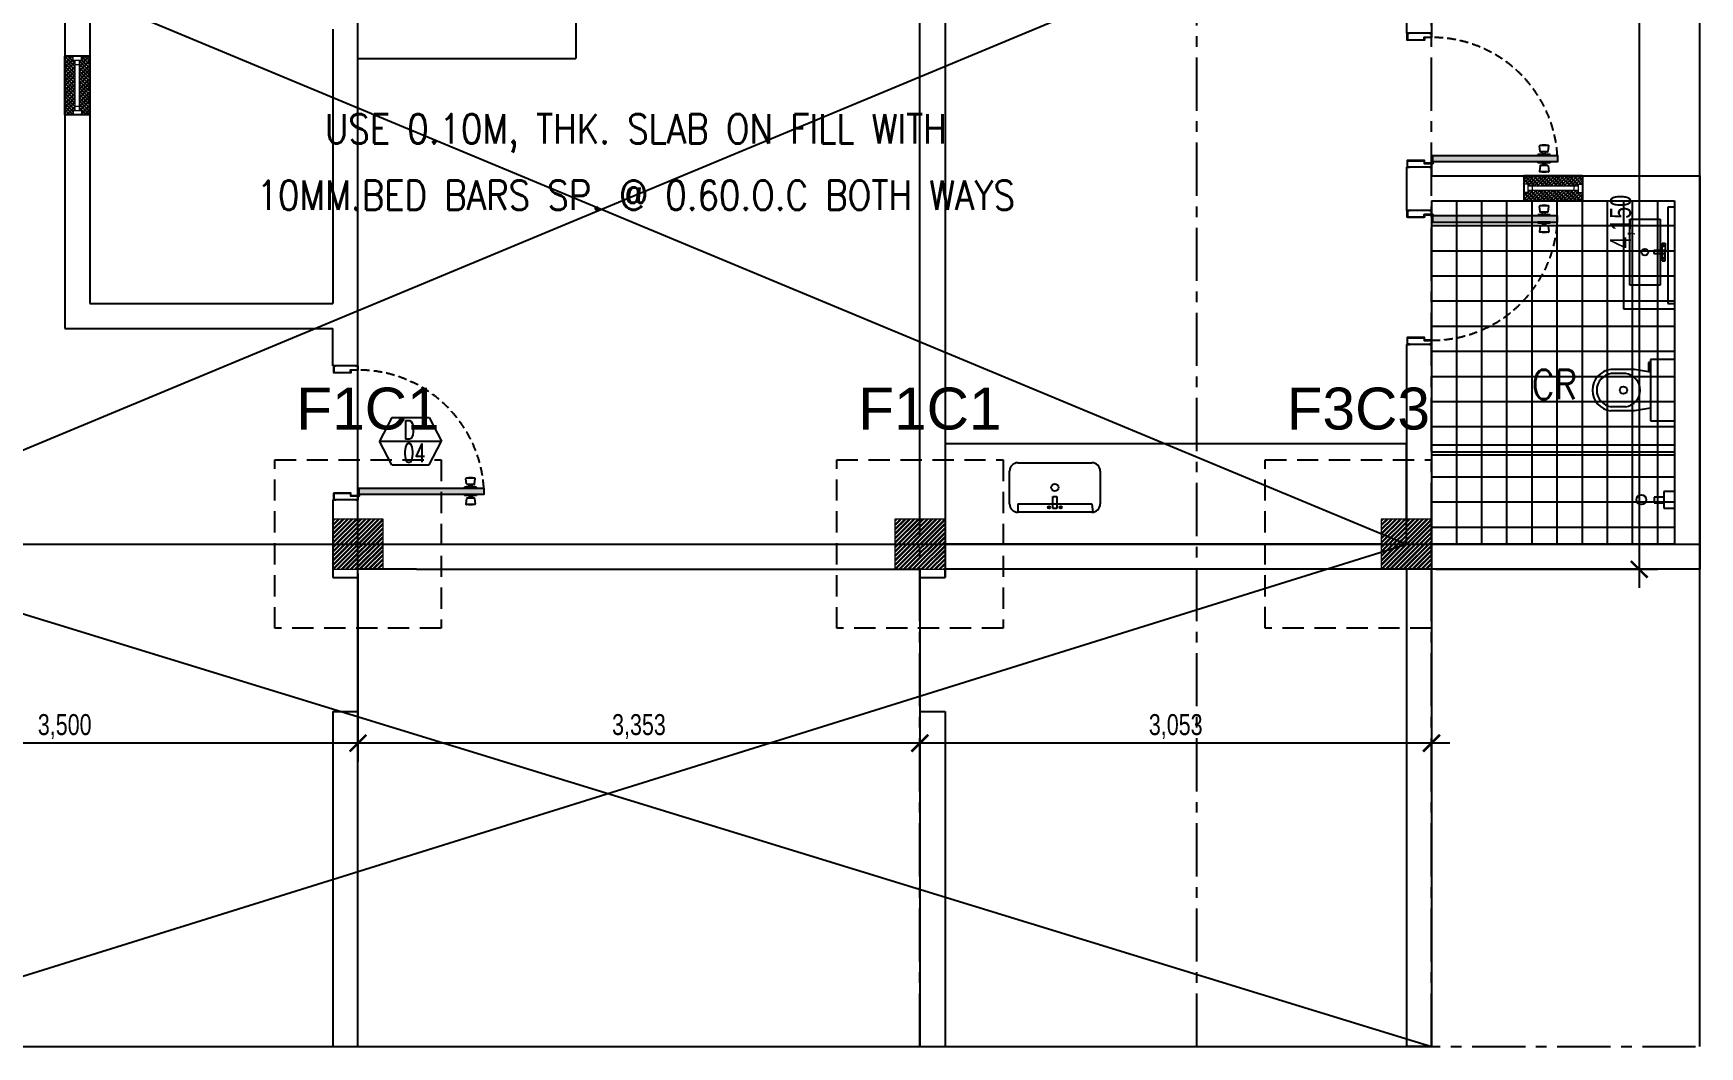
# Model space of a CAD drawing. Header units: millimetres. Extents: x -248340 to 456025, y 261499 to 1049645.
# Drawn here: x 56616 to 66560, y 375857 to 381907 of the extents above; entities that cross this region are included whole.
import ezdxf
from ezdxf.enums import TextEntityAlignment as Align

# ---------------------------------------------------------------- set-up
doc = ezdxf.new("R2010")
doc.units = ezdxf.units.MM
doc.header["$LTSCALE"] = 8
doc.header["$MEASUREMENT"] = 0
for name, pattern in [('CENTER', [50.8, 31.75, -6.35, 6.35, -6.35]), ('CONTINOUS', [0]), ('DASHED', [19.05, 12.7, -6.35]), ('DASHED2', [0.375, 0.25, -0.125]), ('HIDDEN', [9.525, 6.35, -3.175])]:
    doc.linetypes.add(name, pattern=pattern)
doc.layers.get('0').update_dxf_attribs({"linetype": 'CONTINUOUS'})
doc.layers.get('DEFPOINTS').update_dxf_attribs({"color": 8, "linetype": 'CONTINUOUS'})
for name, color, linetype, lineweight in [('A-ANNO-DIMS', 211, 'CONTINUOUS', 9), ('A-GLAZ', 151, 'CONTINUOUS', 18), ('DIM', 2, 'CONTINUOUS', 25)]:
    doc.layers.add(name, color=color, linetype=linetype, lineweight=lineweight)
for name, color, linetype in [('ar_furniture', 6, 'CONTINOUS'), ('ar_grid', 10, 'CENTER'), ('ar_wall', 7, 'CONTINOUS'), ('TEXT', 2, 'CONTINUOUS')]:
    doc.layers.add(name, color=color, linetype=linetype)
doc.styles.add('ARIAL', font='arial.ttf')
doc.styles.add('EN-SCL-DIM', font='swisscl.ttf')
doc.styles.add('ROMANS', font='ROMANS', dxfattribs={"width": 0.8, "bigfont": 'BIGFONT'})
doc.styles.get("Standard").update_dxf_attribs({"font": 'txt.shx', "width": 0.7, "bigfont": 'extfont.shx'})

# ---------------------------------------------------------------- blocks, each defined once
blk = doc.blocks.new('_ArchTick')
at = {"color": 0, "linetype": 'ByBlock', "const_width": 0.15}
blk.add_lwpolyline([(-0.5, -0.5), (0.5, 0.5)], dxfattribs=at)
blk = doc.blocks.new('SSS')
at = {"true_color": 0x939598}
h = blk.add_hatch(color=252, dxfattribs=at)
h.paths.add_polyline_path([(144783.5, -109019.6), (144771.8, -109019.6), (144771.8, -108981.2), (144871.3, -108981.2), (144871.3, -108997.3), (144914.2, -108997.3), (144914.2, -109019.6), (144902.5, -109019.6), (144902.5, -109020.8), (144915.4, -109020.8), (144915.4, -108996.1), (144872.5, -108996.1), (144872.5, -108980), (144770.6, -108980), (144770.6, -109020.8), (144783.5, -109020.8)])
h.paths.add_polyline_path([(144783.5, -108222), (144771.8, -108222), (144771.8, -108260.4), (144871.3, -108260.4), (144871.3, -108244.3), (144914.2, -108244.3), (144914.2, -108222), (144902.5, -108222), (144902.5, -108220.8), (144915.4, -108220.8), (144915.4, -108245.4), (144872.5, -108245.4), (144872.5, -108261.5), (144770.6, -108261.5), (144770.6, -108220.8), (144783.5, -108220.8)])
for points in [[(144921.3, -108950.5), (145666.6, -108950.5), (145666.6, -108988.1), (144921.3, -108988.1)], [(144921.3, -109348.3), (145666.6, -109348.3), (145666.6, -109310.8), (144921.3, -109310.8)], [(138514.9, -110936.1), (139260.2, -110936.1), (139260.2, -110973.6), (138514.9, -110973.6)]]:
    blk.add_hatch(color=252, dxfattribs=at).paths.add_polyline_path(points)
h = blk.add_hatch(color=252, dxfattribs=at)
h.paths.add_polyline_path([(144783.5, -109279.3), (144771.8, -109279.3), (144771.8, -109317.7), (144871.3, -109317.7), (144871.3, -109301.6), (144914.2, -109301.6), (144914.2, -109279.3), (144902.5, -109279.3), (144902.5, -109278.1), (144915.4, -109278.1), (144915.4, -109302.8), (144872.5, -109302.8), (144872.5, -109318.8), (144770.6, -109318.8), (144770.6, -109278.1), (144783.5, -109278.1)])
h.paths.add_polyline_path([(144783.5, -110076.9), (144771.8, -110076.9), (144771.8, -110038.5), (144871.3, -110038.5), (144871.3, -110054.6), (144914.2, -110054.6), (144914.2, -110076.9), (144902.5, -110076.9), (144902.5, -110078.1), (144915.4, -110078.1), (144915.4, -110053.4), (144872.5, -110053.4), (144872.5, -110037.3), (144770.6, -110037.3), (144770.6, -110078.1), (144783.5, -110078.1)])
h = blk.add_hatch(color=252, dxfattribs=at)
h.paths.add_polyline_path([(138377.1, -111005.2), (138365.4, -111005.2), (138365.4, -110966.8), (138464.9, -110966.8), (138464.9, -110982.9), (138507.8, -110982.9), (138507.8, -111005.2), (138496.1, -111005.2), (138496.1, -111006.3), (138509, -111006.3), (138509, -110981.7), (138466.1, -110981.7), (138466.1, -110965.6), (138364.2, -110965.6), (138364.2, -111006.3), (138377.1, -111006.3)])
h.paths.add_polyline_path([(138377.1, -110207.5), (138365.4, -110207.5), (138365.4, -110245.9), (138464.9, -110245.9), (138464.9, -110229.8), (138507.8, -110229.8), (138507.8, -110207.5), (138496.1, -110207.5), (138496.1, -110206.3), (138509, -110206.3), (138509, -110231), (138466.1, -110231), (138466.1, -110247.1), (138364.2, -110247.1), (138364.2, -110206.3), (138377.1, -110206.3)])
at = {"layer": 'A-ANNO-DIMS', "ltscale": 1.25, "true_color": 0x939598}
h = blk.add_hatch(dxfattribs=at)
h.set_pattern_fill('ANSI32', color=252, scale=50)
h.set_pattern_definition([(45, (87838.863, 238863.806), (-13.2582521, 13.2582521), []), (45, (87847.702, 238863.806), (-13.2582521, 13.2582521), [])])
h.paths.add_polyline_path([(138359, -111420.6), (138659, -111420.6), (138659, -111120.6), (138359, -111120.6)])
h = blk.add_hatch(dxfattribs=at)
h.set_pattern_fill('ANSI32', color=252, scale=50)
h.set_pattern_definition([(45, (91192.063, 238863.806), (-13.2582521, 13.2582521), []), (45, (91200.902, 238863.806), (-13.2582521, 13.2582521), [])])
h.paths.add_polyline_path([(141712.2, -111420.6), (142012.2, -111420.6), (142012.2, -111120.6), (141712.2, -111120.6)])
h = blk.add_hatch(dxfattribs=at)
h.set_pattern_fill('ANSI32', color=252, scale=50)
h.set_pattern_definition([(45, (94095.263, 238863.95), (-13.2582521, 13.2582521), []), (45, (94104.102, 238863.95), (-13.2582521, 13.2582521), [])])
h.paths.add_polyline_path([(144615.4, -111420.5), (144915.4, -111420.5), (144915.4, -111120.5), (144615.4, -111120.5)])
at = {"layer": 'ar_wall', "ltscale": 1.25, "true_color": 0x939598}
h = blk.add_hatch(dxfattribs=at)
h.set_pattern_fill('ANSI33', color=252, scale=75)
h.set_pattern_definition([(45, (79725.857, 276971.84), (-13.25825215, 13.25825215), []), (45, (79739.116, 276971.84), (-13.25825215, 13.25825215), [9.375, -4.6875])])
h.paths.add_polyline_path([(136821.5, -108388.6), (136819, -108388.6), (136819, -108385.5), (136816, -108385.5), (136816, -108383.1), (136809, -108383.1), (136809, -108358.1), (136784, -108358.1), (136759, -108358.1), (136759, -108707.9), (136809, -108707.9), (136809, -108682.9), (136816, -108682.9), (136816, -108680.4), (136819, -108680.4), (136819, -108677.3), (136821.5, -108677.3)])
h.paths.add_polyline_path([(136909, -108358.1), (136859, -108358.1), (136859, -108383.1), (136852, -108383.1), (136852, -108385.5), (136849, -108385.5), (136849, -108388.6), (136846.5, -108388.6), (136846.5, -108677.3), (136849, -108677.3), (136849, -108680.4), (136852, -108680.4), (136852, -108682.9), (136859, -108682.9), (136859, -108707.9), (136909, -108707.9)])
h = blk.add_hatch(dxfattribs=at)
h.set_pattern_fill('ANSI33', color=252, scale=75, angle=90)
h.set_pattern_definition([(135, (-239864.394, -166253.93), (-13.25825215, -13.25825215), []), (135, (-239864.394, -166240.672), (-13.25825215, -13.25825215), [9.375, -4.6875])])
h.paths.add_polyline_path([(145496, -109158.3), (145496, -109160.8), (145493, -109160.8), (145493, -109163.8), (145490.5, -109163.8), (145490.5, -109170.8), (145465.5, -109170.8), (145465.5, -109195.8), (145465.5, -109220.8), (145815.3, -109220.8), (145815.3, -109170.8), (145790.3, -109170.8), (145790.3, -109163.8), (145787.8, -109163.8), (145787.8, -109160.8), (145784.8, -109160.8), (145784.8, -109158.3)])
h.paths.add_polyline_path([(145465.5, -109070.8), (145465.5, -109120.8), (145490.5, -109120.8), (145490.5, -109127.8), (145493, -109127.8), (145493, -109130.8), (145496, -109130.8), (145496, -109133.3), (145784.8, -109133.3), (145784.8, -109130.8), (145787.8, -109130.8), (145787.8, -109127.8), (145790.3, -109127.8), (145790.3, -109120.8), (145815.3, -109120.8), (145815.3, -109070.8)])
at = {"color": 252, "ltscale": 1.25, "true_color": 0x939598}
for p, q in [((146515.4, -114270.6), (146515.4, -94352.5)), ((138509, -114270.6), (138509, -94932.4)), ((144765.4, -103420.6), (144765.4, -108220.8)), ((136759, -107120.6), (136759, -109983.3)), ((136909, -107270.6), (136909, -109833.3)), ((139809, -108120.6), (139809, -108370.6)), ((138359, -108196), (138359, -109833.3)), ((144915.4, -108220.8), (144765.4, -108220.8)), ((138509, -108370.6), (139809, -108370.6)), ((138509, -110206.3), (138509, -108370.6)), ((144765.4, -109020.8), (144765.4, -109278.1)), ((144915.4, -109020.8), (144765.4, -109020.8)), ((144915.4, -108995), (144915.4, -109070.8)), ((144915.4, -109070.8), (144915.4, -109020.8)), ((144915.4, -109070.8), (146515.4, -109070.8)), ((146515.4, -109070.8), (146515.4, -111420.8)), ((144915.4, -109278.1), (144765.4, -109278.1)), ((144915.4, -109220.8), (144915.4, -109303.8)), ((144915.4, -109220.8), (146365.4, -109220.8)), ((146061.4, -109220.8), (146061.4, -109866.5)), ((146365.4, -109257.8), (146326.3, -109257.8)), ((146326.3, -109257.8), (146326.3, -109834.5)), ((146365.4, -109220.8), (146365.4, -111270.6)), ((144915.4, -109303.8), (144915.4, -110078.1)), ((146097.7, -109330.5), (146279.3, -109330.5)), ((146097.7, -109723.4), (146097.7, -109330.5)), ((146279.3, -109330.5), (146279.3, -109723.4)), ((146292, -109517.8), (146292, -109474.1)), ((146292, -109474.1), (146308.9, -109474.1)), ((146308.9, -109474.1), (146308.9, -109526.9)), ((146308.9, -109517.8), (146242.3, -109517.8)), ((146242.3, -109517.8), (146242.3, -109535.4)), ((146242.3, -109535.4), (146308.9, -109535.4)), ((146292, -109526.9), (146292, -109579.8)), ((146308.9, -109535.4), (146308.9, -109526.9)), ((146308.9, -109579.8), (146308.9, -109526.9)), ((146292, -109579.8), (146308.9, -109579.8)), ((146279.3, -109723.4), (146097.7, -109723.4)), ((136909, -109833.3), (138359, -109833.3)), ((146061.4, -109866.5), (146365.4, -109866.5)), ((146326.3, -109834.5), (146365.4, -109834.5)), ((136759, -109983.3), (138359, -109983.3)), ((138359, -110206.3), (138359, -109983.3)), ((144915.4, -110078.1), (144765.4, -110078.1)), ((146365.4, -110168.1), (146221.5, -110168.1)), ((146221.5, -110168.1), (146221.5, -110534.5)), ((138509, -110206.3), (138359, -110206.3)), ((146126, -110227.2), (145985.7, -110227.2)), ((146074.1, -110252.2), (145985.7, -110252.2)), ((146221.5, -110243.5), (146126, -110227.2)), ((146221.5, -110186.3), (146209.1, -110186.3)), ((146209.1, -110186.3), (146209.1, -110233.1)), ((146209.1, -110233.1), (146221.5, -110233.1)), ((146074.1, -110450.4), (145985.7, -110450.4)), ((146221.5, -110459.1), (146126, -110475.4)), ((146126, -110475.4), (145985.7, -110475.4)), ((146221.5, -110534.5), (146365.4, -110534.5)), ((146365.4, -110679.4), (144915.4, -110679.4)), ((144915.4, -110737), (146365.4, -110737)), ((146365.4, -110955.5), (146302.1, -110955.5)), ((146302.1, -110955.5), (146302.1, -111054.9)), ((138359, -111006.3), (138359, -111470.6)), ((138509, -111006.3), (138359, -111006.3)), ((146302.1, -110990.5), (146243.1, -110990.5)), ((146243.1, -110990.5), (146243.1, -111023.6)), ((146243.1, -111023.6), (146302.1, -111023.6)), ((146302.1, -111054.9), (146365.4, -111054.9)), ((146515.4, -111120.6), (146515.4, -111120.6)), ((133324.4, -111270.6), (146515.4, -111270.6)), ((135159, -114270.6), (144765.4, -111270.5)), ((135159, -111270.6), (144915.4, -114270.6)), ((138659, -111270.6), (138859, -111270.6)), ((138859, -111270.6), (141712.2, -111270.6)), ((146365.4, -111270.8), (144915.4, -111270.6)), ((138359, -111420.6), (138359, -111470.6)), ((138509, -111470.6), (138509, -111420.6)), ((138859, -111420.6), (138509, -111420.6)), ((138859, -111420.6), (141862.2, -111420.6)), ((146515.4, -111420.8), (144915.4, -111420.6)), ((138359, -111470.6), (138509, -111470.6)), ((135159, -114270.6), (144765.4, -114270.6))]:
    blk.add_line(p, q, dxfattribs=at)
at = {"color": 252, "true_color": 0x939598}
for p, q in [((145623.7, -108944.3), (145550.6, -108944.3)), ((145550.6, -108950.5), (145550.6, -108944.3)), ((145623.7, -108950.5), (145550.6, -108950.5)), ((145563.3, -108925.8), (145559, -108894.7)), ((145612.2, -108891), (145562.1, -108891)), ((145607.8, -108928.6), (145566.5, -108928.6)), ((145575.5, -108891), (145575.5, -108888.8)), ((145598.8, -108888.8), (145575.5, -108888.8)), ((145576.9, -108939.8), (145597.4, -108939.8)), ((145578.3, -108939.8), (145578.3, -108928.6)), ((145596, -108939.8), (145596, -108928.6)), ((145598.8, -108891), (145598.8, -108888.8)), ((145611, -108925.8), (145615.4, -108894.7)), ((145623.7, -108950.5), (145623.7, -108944.3)), ((145550.6, -108988.1), (145550.6, -108994.3)), ((145623.7, -108988.1), (145550.6, -108988.1)), ((145623.7, -108994.3), (145550.6, -108994.3)), ((145563.3, -109012.8), (145559, -109043.9)), ((145612.2, -109047.6), (145562.1, -109047.6)), ((145607.8, -109010), (145566.5, -109010)), ((145575.5, -109047.6), (145575.5, -109049.8)), ((145598.8, -109049.8), (145575.5, -109049.8)), ((145576.9, -108998.9), (145597.4, -108998.9)), ((145578.3, -108998.9), (145578.3, -109010)), ((145596, -108998.9), (145596, -109010)), ((145598.8, -109047.6), (145598.8, -109049.8)), ((145611, -109012.8), (145615.4, -109043.9)), ((145623.7, -108988.1), (145623.7, -108994.3)), ((145563.3, -109286.1), (145559, -109254.9)), ((145612.2, -109251.3), (145562.1, -109251.3)), ((145575.5, -109251.3), (145575.5, -109249.1)), ((145598.8, -109249.1), (145575.5, -109249.1)), ((145598.8, -109251.3), (145598.8, -109249.1)), ((145611, -109286.1), (145615.4, -109254.9)), ((145623.7, -109304.5), (145550.6, -109304.5)), ((145550.6, -109310.8), (145550.6, -109304.5)), ((145623.7, -109310.8), (145550.6, -109310.8)), ((145550.6, -109348.3), (145550.6, -109354.6)), ((145623.7, -109348.3), (145550.6, -109348.3)), ((145623.7, -109354.6), (145550.6, -109354.6)), ((145563.3, -109373), (145559, -109404.2)), ((145607.8, -109288.9), (145566.5, -109288.9)), ((145607.8, -109370.3), (145566.5, -109370.3)), ((145576.9, -109300), (145597.4, -109300)), ((145576.9, -109359.1), (145597.4, -109359.1)), ((145578.3, -109300), (145578.3, -109288.9)), ((145578.3, -109359.1), (145578.3, -109370.3)), ((145596, -109300), (145596, -109288.9)), ((145596, -109359.1), (145596, -109370.3)), ((145611, -109373), (145615.4, -109404.2)), ((145623.7, -109310.8), (145623.7, -109304.5)), ((145623.7, -109348.3), (145623.7, -109354.6)), ((145612.2, -109407.9), (145562.1, -109407.9)), ((145575.5, -109407.9), (145575.5, -109410.1)), ((145598.8, -109410.1), (145575.5, -109410.1)), ((145598.8, -109407.9), (145598.8, -109410.1)), ((139217.3, -110929.8), (139144.2, -110929.8)), ((139144.2, -110936.1), (139144.2, -110929.8)), ((139217.3, -110936.1), (139144.2, -110936.1)), ((139156.9, -110911.4), (139152.6, -110880.2)), ((139205.8, -110876.6), (139155.7, -110876.6)), ((139201.4, -110914.2), (139160.1, -110914.2)), ((139169.1, -110876.6), (139169.1, -110874.4)), ((139192.4, -110874.4), (139169.1, -110874.4)), ((139170.5, -110925.3), (139191, -110925.3)), ((139171.9, -110925.3), (139171.9, -110914.2)), ((139189.6, -110925.3), (139189.6, -110914.2)), ((139192.4, -110876.6), (139192.4, -110874.4)), ((139204.6, -110911.4), (139209, -110880.2)), ((139217.3, -110936.1), (139217.3, -110929.8)), ((139144.2, -110973.6), (139144.2, -110979.9)), ((139217.3, -110973.6), (139144.2, -110973.6)), ((139217.3, -110979.9), (139144.2, -110979.9)), ((139156.9, -110998.3), (139152.6, -111029.5)), ((139205.8, -111033.2), (139155.7, -111033.2)), ((139201.4, -110995.6), (139160.1, -110995.6)), ((139169.1, -111033.2), (139169.1, -111035.4)), ((139192.4, -111035.4), (139169.1, -111035.4)), ((139170.5, -110984.4), (139191, -110984.4)), ((139171.9, -110984.4), (139171.9, -110995.6)), ((139189.6, -110984.4), (139189.6, -110995.6)), ((139192.4, -111033.2), (139192.4, -111035.4)), ((139204.6, -110998.3), (139209, -111029.5)), ((139217.3, -110973.6), (139217.3, -110979.9))]:
    blk.add_line(p, q, dxfattribs=at)
at = {"color": 252, "linetype": 'Continuous', "ltscale": 1.25, "true_color": 0x939598}
for p, q in [((145065.4, -111270.7), (145065.4, -109220.8)), ((145215.4, -111270.7), (145215.4, -109220.8)), ((145365.4, -111270.7), (145365.4, -109220.8)), ((145515.4, -111270.7), (145515.4, -109220.8)), ((145665.4, -111270.7), (145665.4, -109220.8)), ((145815.4, -111270.7), (145815.4, -109220.8)), ((145965.4, -111270.7), (145965.4, -109220.8)), ((146115.4, -111270.7), (146115.4, -109220.8)), ((146265.4, -111270.8), (146265.4, -109220.8)), ((146365.4, -109370.8), (144915.4, -109370.8)), ((146365.4, -109520.8), (144915.4, -109520.8)), ((146365.4, -109670.8), (144915.4, -109670.8)), ((146365.4, -109820.8), (144915.4, -109820.8)), ((146365.4, -109970.8), (144915.4, -109970.8)), ((146365.4, -110120.8), (144915.4, -110120.8)), ((146365.4, -110270.8), (144915.4, -110270.8)), ((146365.4, -110420.8), (144915.4, -110420.8)), ((146365.4, -110570.8), (144915.4, -110570.8)), ((146365.4, -110720.8), (144915.4, -110720.8)), ((146365.4, -110870.8), (144915.4, -110870.8)), ((146365.4, -111020.8), (144915.4, -111020.8)), ((146365.4, -111170.8), (144915.4, -111170.8))]:
    blk.add_line(p, q, dxfattribs=at)
at = {"color": 252, "true_color": 0x939598}
for points in [[(144783.5, -108222), (144771.8, -108222), (144771.8, -108260.4), (144871.3, -108260.4), (144871.3, -108244.3), (144914.2, -108244.3), (144914.2, -108222), (144902.5, -108222), (144902.5, -108220.8), (144915.4, -108220.8), (144915.4, -108245.4), (144872.5, -108245.4), (144872.5, -108261.5), (144770.6, -108261.5), (144770.6, -108220.8), (144783.5, -108220.8)], [(144783.5, -109019.6), (144771.8, -109019.6), (144771.8, -108981.2), (144871.3, -108981.2), (144871.3, -108997.3), (144914.2, -108997.3), (144914.2, -109019.6), (144902.5, -109019.6), (144902.5, -109020.8), (144915.4, -109020.8), (144915.4, -108996.1), (144872.5, -108996.1), (144872.5, -108980), (144770.6, -108980), (144770.6, -109020.8), (144783.5, -109020.8)], [(144921.3, -108950.5), (145666.6, -108950.5), (145666.6, -108988.1), (144921.3, -108988.1)], [(144783.5, -109279.3), (144771.8, -109279.3), (144771.8, -109317.7), (144871.3, -109317.7), (144871.3, -109301.6), (144914.2, -109301.6), (144914.2, -109279.3), (144902.5, -109279.3), (144902.5, -109278.1), (144915.4, -109278.1), (144915.4, -109302.8), (144872.5, -109302.8), (144872.5, -109318.8), (144770.6, -109318.8), (144770.6, -109278.1), (144783.5, -109278.1)], [(144921.3, -109348.3), (145666.6, -109348.3), (145666.6, -109310.8), (144921.3, -109310.8)], [(144783.5, -110076.9), (144771.8, -110076.9), (144771.8, -110038.5), (144871.3, -110038.5), (144871.3, -110054.6), (144914.2, -110054.6), (144914.2, -110076.9), (144902.5, -110076.9), (144902.5, -110078.1), (144915.4, -110078.1), (144915.4, -110053.4), (144872.5, -110053.4), (144872.5, -110037.3), (144770.6, -110037.3), (144770.6, -110078.1), (144783.5, -110078.1)], [(138377.1, -110207.5), (138365.4, -110207.5), (138365.4, -110245.9), (138464.9, -110245.9), (138464.9, -110229.8), (138507.8, -110229.8), (138507.8, -110207.5), (138496.1, -110207.5), (138496.1, -110206.3), (138509, -110206.3), (138509, -110231), (138466.1, -110231), (138466.1, -110247.1), (138364.2, -110247.1), (138364.2, -110206.3), (138377.1, -110206.3)], [(138377.1, -111005.2), (138365.4, -111005.2), (138365.4, -110966.8), (138464.9, -110966.8), (138464.9, -110982.9), (138507.8, -110982.9), (138507.8, -111005.2), (138496.1, -111005.2), (138496.1, -111006.3), (138509, -111006.3), (138509, -110981.7), (138466.1, -110981.7), (138466.1, -110965.6), (138364.2, -110965.6), (138364.2, -111006.3), (138377.1, -111006.3)], [(138514.9, -110936.1), (139260.2, -110936.1), (139260.2, -110973.6), (138514.9, -110973.6)]]:
    blk.add_lwpolyline(points, close=True, dxfattribs=at)
for points in [[(144920.2, -108992.4, 0.414214), (144921.3, -108991.3), (144921.3, -108959.1), (144920.2, -108959.1), (144920.2, -108991.3, 12.92773), (144921.4, -108991.5), (144921, -108992.5, -13.063763), (144920.2, -108992.4)], [(144917.5, -108995.1, -0.414214), (144916.5, -108996.1), (144884.3, -108996.1), (144884.3, -108995), (144916.5, -108995, -12.92773), (144916.7, -108996.2), (144917.7, -108995.9, 13.063763), (144917.5, -108995.1)], [(144917.5, -109303.8, 0.414214), (144916.5, -109302.8), (144884.3, -109302.8), (144884.3, -109303.8), (144916.5, -109303.8, 12.92773), (144916.7, -109302.7), (144917.7, -109303, -13.063763), (144917.5, -109303.8)], [(144920.2, -109306.5, -0.414214), (144921.3, -109307.6), (144921.3, -109339.8), (144920.2, -109339.8), (144920.2, -109307.6, -12.92773), (144921.4, -109307.4), (144921, -109306.4, 13.063763), (144920.2, -109306.5)], [(138513.8, -110977.9, 0.414214), (138514.9, -110976.9), (138514.9, -110944.7), (138513.8, -110944.7), (138513.8, -110976.9, 12.92773), (138515, -110977), (138514.6, -110978.1, -13.063763), (138513.8, -110977.9)], [(138511.1, -110980.6, -0.414214), (138510.1, -110981.7), (138477.9, -110981.7), (138477.9, -110980.6), (138510.1, -110980.6, -12.92773), (138510.3, -110981.7), (138511.3, -110981.4, 13.063763), (138511.1, -110980.6)]]:
    blk.add_lwpolyline(points, format="xyb", close=True, dxfattribs=at)
at = {"color": 252, "ltscale": 1.25, "true_color": 0x939598}
for centre, radius in [((146188.5, -109526.9), 19.5), ((146300.4, -109489.6), 3.32), ((146300.4, -109564.3), 3.32), ((146060.5, -110351.3), 22.2), ((146167.3, -111005.2), 28.9)]:
    blk.add_circle(centre, radius, dxfattribs=at)
at = {"color": 252, "linetype": 'HIDDEN', "true_color": 0x939598}
for centre, start, end in [((144917.1, -108996.4), 3.49994, 90.12729), ((144917.1, -109302.5), 269.87271, 356.50006), ((138510.7, -110981.9), 3.49994, 90.12729)]:
    blk.add_arc(centre, 750.9, start, end, dxfattribs=at)
at = {"color": 252, "true_color": 0x939598}
for centre, radius, start, end in [((145562.1, -108894.2), 3.22, 90, 187.97654), ((145566.5, -108925.4), 3.22, 187.97654, 270), ((145572.7, -108940.1), 4.2, 260.18061, 5.14732), ((145601.6, -108940.1), 4.2, 174.85268, 279.81939), ((145607.8, -108925.4), 3.22, 270, 352.02346), ((145612.2, -108894.2), 3.22, 352.02346, 90), ((145562.1, -109044.4), 3.22, 172.02346, 270), ((145566.5, -109013.2), 3.22, 90, 172.02346), ((145572.7, -108998.5), 4.2, 354.85268, 99.81939), ((145601.6, -108998.5), 4.2, 80.18061, 185.14732), ((145607.8, -109013.2), 3.22, 7.97654, 90), ((145612.2, -109044.4), 3.22, 270, 7.97654), ((145562.1, -109254.5), 3.22, 90, 187.97654), ((145612.2, -109254.5), 3.22, 352.02346, 90), ((145566.5, -109285.7), 3.22, 187.97654, 270), ((145566.5, -109373.5), 3.22, 90, 172.02346), ((145572.7, -109300.4), 4.2, 260.18061, 5.14732), ((145572.7, -109358.7), 4.2, 354.85268, 99.81939), ((145601.6, -109300.4), 4.2, 174.85268, 279.81939), ((145601.6, -109358.7), 4.2, 80.18061, 185.14732), ((145607.8, -109285.7), 3.22, 270, 352.02346), ((145607.8, -109373.5), 3.22, 7.97654, 90), ((145562.1, -109404.6), 3.22, 172.02346, 270), ((145612.2, -109404.6), 3.22, 270, 7.97654), ((139155.7, -110879.8), 3.22, 90, 187.97654), ((139160.1, -110911), 3.22, 187.97654, 270), ((139166.3, -110925.7), 4.2, 260.18061, 5.14732), ((139195.2, -110925.7), 4.2, 174.85268, 279.81939), ((139201.4, -110911), 3.22, 270, 352.02346), ((139205.8, -110879.8), 3.22, 352.02346, 90), ((139155.7, -111030), 3.22, 172.02346, 270), ((139160.1, -110998.8), 3.22, 90, 172.02346), ((139166.3, -110984), 4.2, 354.85268, 99.81939), ((139195.2, -110984), 4.2, 80.18061, 185.14732), ((139201.4, -110998.8), 3.22, 7.97654, 90), ((139205.8, -111030), 3.22, 270, 7.97654)]:
    blk.add_arc(centre, radius, start, end, dxfattribs=at)
at = {"color": 252, "ltscale": 1.25, "true_color": 0x939598}
for centre, radius, start, end in [((146000.8, -110351.3), 125, 96.96339, 263.03661), ((146000.8, -110351.3), 100, 96.96339, 263.03661), ((146060.5, -110351.3), 100, 276.96339, 83.03661)]:
    blk.add_arc(centre, radius, start, end, dxfattribs=at)
at = {"layer": 'A-ANNO-DIMS', "color": 252, "ltscale": 1.25, "true_color": 0x939598}
for points in [[(138359, -111420.6), (138659, -111420.6), (138659, -111120.6), (138359, -111120.6)], [(141712.2, -111420.6), (142012.2, -111420.6), (142012.2, -111120.6), (141712.2, -111120.6)], [(144615.4, -111420.5), (144915.4, -111420.5), (144915.4, -111120.5), (144615.4, -111120.5)]]:
    blk.add_lwpolyline(points, close=True, dxfattribs=at)
at = {"layer": 'A-GLAZ', "color": 252, "true_color": 0x939598}
for p, q in [((136784, -108358.1), (136884, -108358.1)), ((136884, -108358.1), (136784, -108358.1)), ((136809, -108383.1), (136809, -108358.1)), ((136859, -108383.1), (136809, -108383.1)), ((136816, -108383.1), (136816, -108385.5)), ((136816, -108385.5), (136819, -108385.5)), ((136819, -108385.5), (136819, -108388.6)), ((136821.5, -108682.9), (136821.5, -108383.1)), ((136846.5, -108682.9), (136846.5, -108383.1)), ((136852, -108385.5), (136849, -108385.5)), ((136849, -108385.5), (136849, -108388.6)), ((136852, -108383.1), (136852, -108385.5)), ((136859, -108383.1), (136859, -108358.1)), ((136819, -108388.6), (136821.5, -108388.6)), ((136849, -108388.6), (136846.5, -108388.6)), ((136859, -108682.9), (136809, -108682.9)), ((136809, -108682.9), (136809, -108707.9)), ((136816, -108682.9), (136816, -108680.4)), ((136816, -108680.4), (136819, -108680.4)), ((136819, -108680.4), (136819, -108677.3)), ((136819, -108677.3), (136821.5, -108677.3)), ((136849, -108677.3), (136846.5, -108677.3)), ((136849, -108680.4), (136849, -108677.3)), ((136852, -108680.4), (136849, -108680.4)), ((136852, -108682.9), (136852, -108680.4)), ((136859, -108682.9), (136859, -108707.9)), ((136884, -108707.9), (136784, -108707.9)), ((145465.5, -109195.8), (145465.5, -109095.8)), ((145465.5, -109095.8), (145465.5, -109195.8)), ((145490.5, -109120.8), (145465.5, -109120.8)), ((145490.5, -109170.8), (145465.5, -109170.8)), ((145490.5, -109120.8), (145490.5, -109170.8)), ((145490.5, -109127.8), (145493, -109127.8)), ((145790.3, -109133.3), (145490.5, -109133.3)), ((145790.3, -109158.3), (145490.5, -109158.3)), ((145490.5, -109163.8), (145493, -109163.8)), ((145493, -109127.8), (145493, -109130.8)), ((145493, -109130.8), (145496, -109130.8)), ((145493, -109163.8), (145493, -109160.8)), ((145493, -109160.8), (145496, -109160.8)), ((145496, -109130.8), (145496, -109133.3)), ((145496, -109160.8), (145496, -109158.3)), ((145787.8, -109130.8), (145784.8, -109130.8)), ((145784.8, -109130.8), (145784.8, -109133.3)), ((145784.8, -109160.8), (145784.8, -109158.3)), ((145787.8, -109160.8), (145784.8, -109160.8)), ((145790.3, -109127.8), (145787.8, -109127.8)), ((145787.8, -109127.8), (145787.8, -109130.8)), ((145787.8, -109163.8), (145787.8, -109160.8)), ((145790.3, -109163.8), (145787.8, -109163.8)), ((145790.3, -109120.8), (145790.3, -109170.8)), ((145790.3, -109120.8), (145815.3, -109120.8)), ((145790.3, -109170.8), (145815.3, -109170.8)), ((145815.3, -109095.8), (145815.3, -109195.8))]:
    blk.add_line(p, q, dxfattribs=at)
at = {"layer": 'A-GLAZ', "color": 252, "linetype": 'DASHED2', "true_color": 0x939598}
for p, q in [((136846.5, -108408.1), (136821.5, -108408.1)), ((136846.5, -108657.9), (136821.5, -108657.9)), ((145515.5, -109133.3), (145515.5, -109158.3)), ((145765.3, -109133.3), (145765.3, -109158.3))]:
    blk.add_line(p, q, dxfattribs=at)
at = {"layer": 'ar_furniture', "color": 252, "ltscale": 1.25, "true_color": 0x939598}
for p, q in [((142012.2, -110670.5), (144765.4, -110670.5)), ((142012.2, -110670.5), (142012.2, -111270.6)), ((144765.4, -111270.5), (144765.4, -110670.5)), ((142397.3, -111029.8), (142397.3, -110834.8)), ((142447.3, -110784.8), (142888.3, -110784.8)), ((142938.3, -110834.8), (142938.3, -111029.8)), ((142447.3, -111029.8), (142447.4, -111079.8)), ((142447.3, -111029.8), (142888.3, -111029.8)), ((142655.3, -111058.2), (142655.3, -110986.3)), ((142655.3, -110986.3), (142680.3, -110986.3)), ((142680.3, -111058.2), (142655.3, -111058.2)), ((142680.3, -110986.3), (142680.3, -111058.2)), ((142888.3, -111029.8), (142893.4, -111079.5)), ((142888.3, -111079.8), (142447.3, -111079.8)), ((142012.2, -111270.6), (144765.4, -111270.5))]:
    blk.add_line(p, q, dxfattribs=at)
for centre, radius in [((142667.8, -110932.3), 21.3), ((142633.2, -111051.1), 7.14), ((142702.5, -111051.1), 7.14)]:
    blk.add_circle(centre, radius, dxfattribs=at)
for centre, start, end in [((142447.3, -110834.8), 90, 180), ((142888.3, -110834.8), 0, 90), ((142447.3, -111029.8), 180, 270), ((142888.3, -111029.8), 270, 0)]:
    blk.add_arc(centre, 50, start, end, dxfattribs=at)
at = {"layer": 'ar_grid', "ltscale": 1.25}
for p, q in [((143515.4, -114270.6), (143515.4, -94352.5)), ((132457.7, -114270.6), (146515.4, -114270.6))]:
    blk.add_line(p, q, dxfattribs=at)
at = {"layer": 'ar_grid', "color": 252, "ltscale": 1.25, "true_color": 0x939598}
for p, q in [((141862.2, -114270.6), (141862.2, -94932.4)), ((144915.4, -114270.6), (144915.4, -94932.4))]:
    blk.add_line(p, q, dxfattribs=at)
at = {"layer": 'ar_wall', "color": 252, "ltscale": 1.25, "true_color": 0x939598}
for p, q in [((144915.4, -103270.6), (144915.4, -108245.4)), ((142012.2, -107120.6), (142012.2, -111420.6)), ((141862.2, -111120.6), (141862.2, -107270.6)), ((136909, -108358.1), (136759, -108358.1)), ((136759, -108707.9), (136759, -108358.1)), ((136909, -108707.9), (136909, -108358.1)), ((136909, -108707.9), (136759, -108707.9)), ((145465.5, -109070.8), (145465.5, -109220.8)), ((145815.3, -109070.8), (145465.5, -109070.8)), ((145815.3, -109070.8), (145815.3, -109220.8)), ((145815.3, -109220.8), (145465.5, -109220.8)), ((144915.4, -110053.4), (144915.4, -111420.5)), ((144765.4, -110078.1), (144765.4, -111120.5)), ((138509, -111120.6), (138509, -110980.6)), ((138659, -111270.6), (138659, -111270.6)), ((144615.4, -111270.5), (142012.2, -111270.6)), ((143515.4, -111270.5), (143515.4, -111270.6)), ((143665.4, -111270.5), (143665.4, -111270.6)), ((146365.4, -111270.6), (146365.4, -111270.6)), ((141862.2, -111420.6), (141862.2, -111470.6)), ((141862.2, -111420.6), (141862.2, -111470.6)), ((141862.2, -111420.6), (141862.2, -111470.6)), ((144615.4, -111420.5), (142012.2, -111420.5)), ((142012.2, -111420.6), (142012.2, -111470.6)), ((142012.2, -111470.6), (142012.2, -111420.6)), ((144915.4, -111420.5), (143665.4, -111420.5)), ((144765.4, -111420.5), (144765.4, -114270.6)), ((144915.4, -111420.5), (144915.4, -114270.6)), ((141862.2, -111470.6), (142012.2, -111470.6)), ((138359, -112270.6), (138359, -114270.6)), ((138359, -112270.6), (138509, -112270.6)), ((138509, -114270.6), (138509, -112270.6)), ((141862.2, -112270.6), (141862.2, -114270.8)), ((141862.2, -112270.6), (142012.2, -112270.6)), ((142012.2, -112270.6), (142012.2, -114270.8)), ((138359, -114270.6), (138509, -114270.6)), ((142012.2, -114270.8), (141862.2, -114270.8)), ((144915.4, -114270.6), (144765.4, -114270.6))]:
    blk.add_line(p, q, dxfattribs=at)
at = {"layer": 'DEFPOINTS', "color": 252, "ltscale": 1.25, "true_color": 0x939598}
for p, q in [((138710.9, -110514.2), (138637.5, -110655.9)), ((138710.9, -110514.2), (138933.3, -110514.2)), ((138933.3, -110514.2), (139006.7, -110655.9)), ((138710.9, -110797.6), (138637.5, -110655.9)), ((138637.5, -110655.9), (139006.7, -110655.9)), ((138933.3, -110797.6), (139006.7, -110655.9)), ((138710.9, -110797.6), (138933.3, -110797.6))]:
    blk.add_line(p, q, dxfattribs=at)
at = {"layer": 'DIM', "color": 252, "ltscale": 1.25, "true_color": 0x939598}
for p, q in [((146154.4, -107160.6), (146154.4, -111530.6)), ((138509, -111445.6), (138509, -112568.8)), ((138509, -111445.6), (138509, -112568.8)), ((141862.2, -111445.6), (141862.2, -112568.8)), ((141862.2, -111445.6), (141862.2, -112568.8)), ((144915.4, -111445.6), (144915.4, -112568.8)), ((144940.4, -111420.6), (146264.4, -111420.6)), ((138619, -112458.8), (134899, -112458.8)), ((141972.2, -112458.8), (138399, -112458.8)), ((145025.4, -112458.8), (141752.2, -112458.8))]:
    blk.add_line(p, q, dxfattribs=at)
at = {"layer": 'DIM', "color": 252, "ltscale": 1.25, "true_color": 0x939598, "xscale": 100, "yscale": 100, "zscale": 100}
for p, rotation in [((146154.4, -111420.6), 270), ((138509, -112458.8), 180), ((141862.2, -112458.8), 180)]:
    blk.add_blockref('_ArchTick', p, dxfattribs=dict(at, rotation=rotation))
for p in [(138509, -112458.8), (141862.2, -112458.8), (144915.4, -112458.8)]:
    blk.add_blockref('_ArchTick', p, dxfattribs=at)
at = {"color": 252, "ltscale": 1.25, "true_color": 0x939598, "style": 'ROMANS', "width": 0.85}
blk.add_text('CR', height=175.73, dxfattribs=at).set_placement((145648.8, -110317.3), align=Align.MIDDLE)
at = {"layer": 'DEFPOINTS', "color": 252, "lineweight": 30, "true_color": 0x939598, "width": 0.7}
for s, height, p in [('D', 111.4, (138779.2, -110644.1)), ('04', 111.43, (138779.2, -110781.7))]:
    blk.add_text(s, height=height, dxfattribs=at).set_placement(p)
at = {"layer": 'DIM', "color": 252, "ltscale": 1.25, "true_color": 0x939598, "insert": (146055.1, -109345.6), "char_height": 125, "attachment_point": 5, "rotation": 90, "style": 'EN-SCL-DIM'}
blk.add_mtext('\\A1;4,150', dxfattribs=at)
at = {"layer": 'DIM', "color": 252, "ltscale": 1.25, "true_color": 0x939598, "char_height": 125, "attachment_point": 5, "style": 'EN-SCL-DIM'}
for s, insert in [('\\A1;3,500', (136759, -112359.4)), ('\\A1;3,353', (140185.6, -112359.4)), ('\\A1;3,053', (143388.8, -112359.4))]:
    blk.add_mtext(s, dxfattribs=dict(at, insert=insert))

msp = doc.modelspace()

# ---------------------------------------------------------------- linework, layer by layer
at = {"ltscale": 1.25}
for p, q in [((55203.672, 382857.13), (64810.072, 378857.275)), ((55203.672, 378857.13), (64810.072, 382857.13))]:
    msp.add_line(p, q, dxfattribs=at)
at = {"color": 3, "linetype": 'DASHED', "ltscale": 1.25}
for points in [[(58057.064, 379359.524), (59050.28, 379359.524), (59050.28, 378354.736), (58057.064, 378354.736)], [(61410.264, 379359.524), (62403.48, 379359.524), (62403.48, 378354.736), (61410.264, 378354.736)], [(63966.856, 379359.669), (64960.072, 379359.669), (64960.072, 378354.881), (63966.856, 378354.881)]]:
    msp.add_lwpolyline(points, close=True, dxfattribs=at)

# ---------------------------------------------------------------- block references
at = {"color": 1, "lineweight": 30}
msp.add_blockref('SSS', (-79955.332, 490127.626), dxfattribs=at)

# ---------------------------------------------------------------- texts
at = {"color": 3, "linetype": 'DASHED', "ltscale": 1.25, "char_height": 250.274, "width": 3542.48389, "attachment_point": 1, "style": 'ARIAL'}
for s, insert in [('F1C1', (58185.978, 379791.575)), ('F1C1', (61539.178, 379791.575)), ('F3C3', (64095.77, 379791.719))]:
    msp.add_mtext(s, dxfattribs=dict(at, insert=insert))
at = {"layer": 'TEXT', "linetype": 'Continuous', "style": 'ROMANS', "width": 0.85}
for s, p in [('USE 0.10M, THK. SLAB ON FILL WITH', (60211.657, 381310.087)), ('10MM.BED BARS SP. @ 0.60.O.C BOTH WAYS', (60211.657, 380940.242))]:
    msp.add_text(s, height=175.72729, dxfattribs=at).set_placement(p, align=Align.MIDDLE)

doc.saveas('drawing.dxf')
